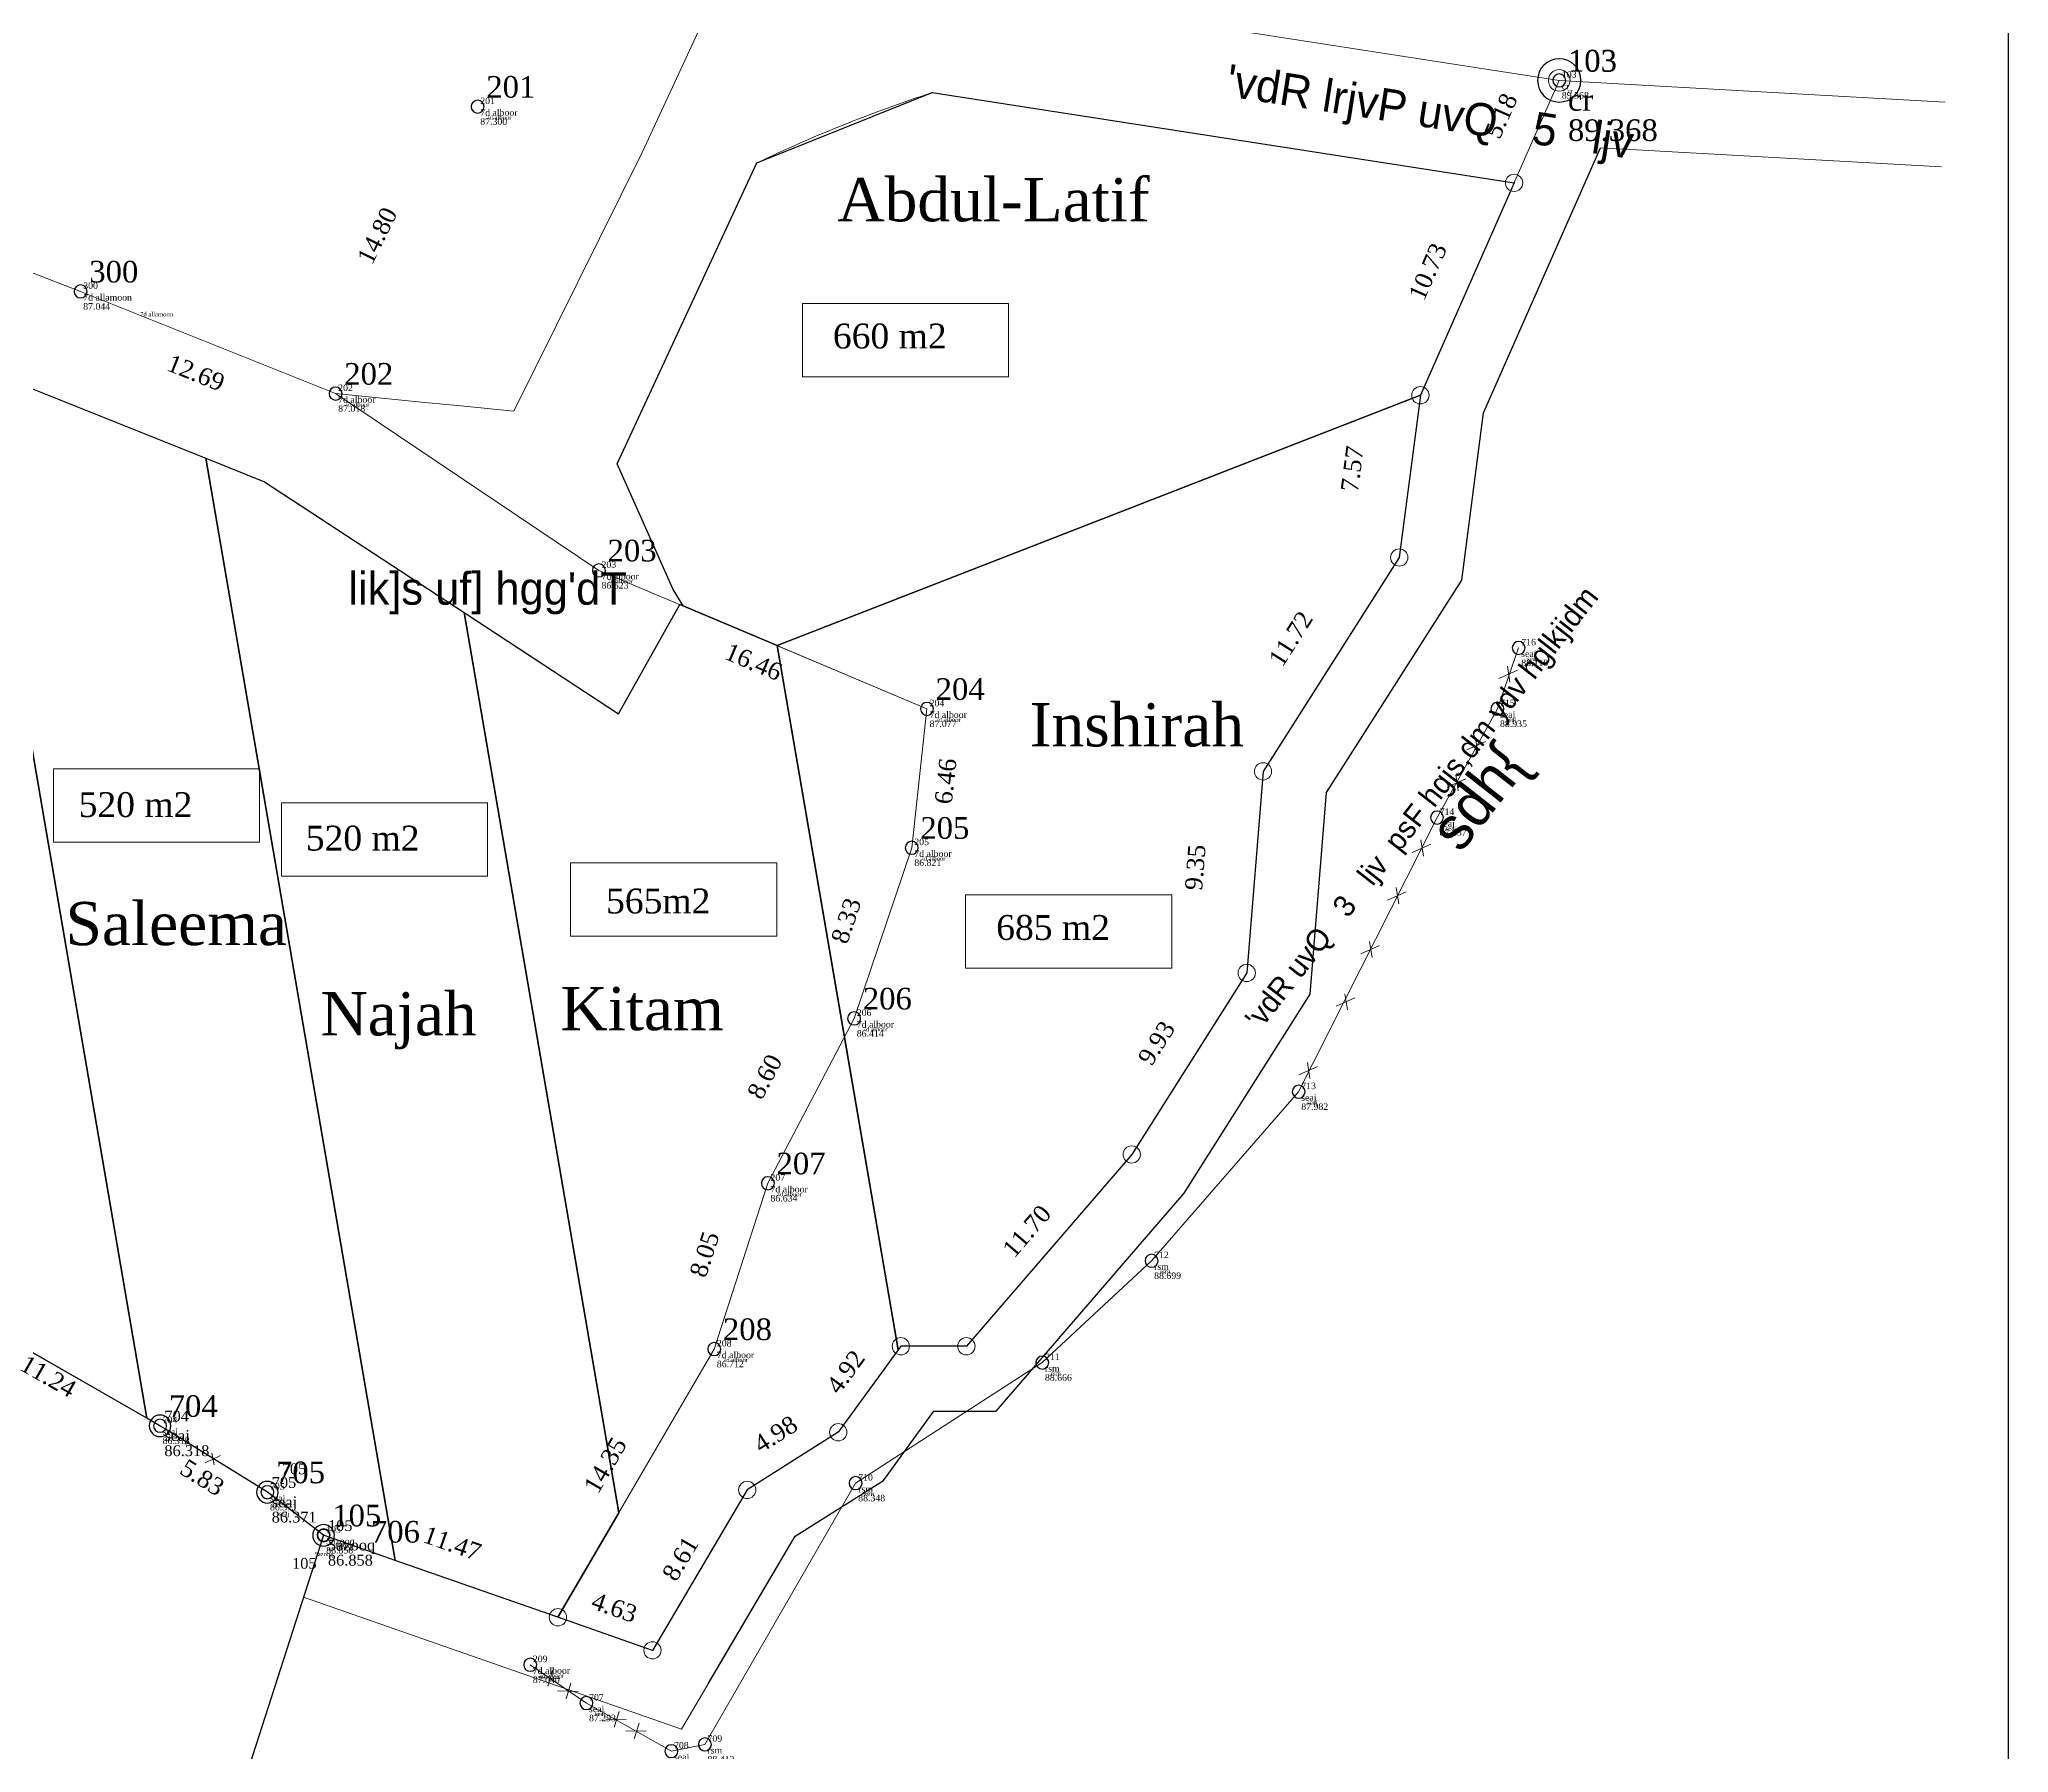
# Model space of a CAD drawing. Header units: millimetres. Extents: x 151191 to 151360, y 179583 to 179773.
# Drawn here: x 151244.7 to 151335.7, y 179623.1 to 179702.3 of the extents above; entities that cross this region are included whole.
import ezdxf

# ---------------------------------------------------------------- set-up
doc = ezdxf.new("R2010")
doc.units = ezdxf.units.MM
doc.layers.get('0').update_dxf_attribs({"linetype": 'CONTINUOUS'})
doc.layers.get('DEFPOINTS').update_dxf_attribs({"linetype": 'CONTINUOUS'})
for name, color, linetype in [('05', 10, 'CONTINUOUS'), ('5azooq', 7, 'CONTINUOUS'), ('7d', 7, 'CONTINUOUS'), ('cr', 7, 'CONTINUOUS'), ('DIM6', 2, 'CONTINUOUS'), ('DOOR', 6, 'CONTINUOUS'), ('Layer1', 4, 'CONTINUOUS'), ('Point_Codes', 7, 'CONTINUOUS'), ('Point_Names', 7, 'CONTINUOUS'), ('rsm', 7, 'CONTINUOUS'), ('seaj', 7, 'CONTINUOUS'), ('TEXT', 6, 'CONTINUOUS')]:
    doc.layers.add(name, color=color, linetype=linetype)
doc.styles.add('F1', font='f1.shx', dxfattribs={"height": 0.5})
doc.styles.add('MONOTEXT', font='times.ttf', dxfattribs={"height": 1})
doc.styles.get("Standard").update_dxf_attribs({"font": 'times.ttf', "height": 1})
doc.dimstyles.new('250', dxfattribs={"dimtxt": 0.8, "dimasz": 0.18, "dimexe": 0.18, "dimexo": 0.0625, "dimgap": 0.09, "dimtad": 0, "dimzin": 0, "dimdsep": 46, "dimtxsty": 'Standard', "dimcen": 0.09, "dimse1": 1, "dimse2": 1, "dimsd1": 1, "dimsd2": 1, "dimclrt": 2, "dimazin": 0, "dimtfac": 1, "dimtofl": 0, "dimtmove": 0, "dimatfit": 3, "dimfxl": 1, "dimtolj": 1, "dimtzin": 0, "dimarcsym": 0})

# ---------------------------------------------------------------- blocks, each defined once
blk = doc.blocks.new('CIRCLE', base_point=(100, 100))
at = {"color": 0}
for start, end in [(90, 270), (270, 90)]:
    blk.add_arc((100, 100), 100, start, end, dxfattribs=at)
at = {"flags": 1}
for tag in ['NAME', 'FEATURE_CODE']:
    blk.add_attdef(tag, (0, 0), '', height=1, dxfattribs=at)
blk = doc.blocks.new('*D6')
at = {"layer": 'DEFPOINTS', "color": 0, "lineweight": 0, "transparency": 16777216}
for p in [(151266.224, 179708.131), (151267.337, 179707.824, 87.018), (151264.965, 179699.225, 87.018)]:
    blk.add_point(p, dxfattribs=at)
at = {"layer": 'DIM6', "color": 2, "lineweight": 0, "transparency": 16777216, "insert": (151265.039, 179703.832), "char_height": 0.8, "attachment_point": 5, "rotation": 74.58062}
blk.add_mtext('\\A1;8.92', dxfattribs=at)
blk = doc.blocks.new('*D7')
at = {"layer": 'DEFPOINTS', "color": 0, "lineweight": 0, "transparency": 16777216}
for p in [(151264.965, 179699.225, 87.018), (151257.047, 179686.626), (151258.401, 179685.957, 87.018)]:
    blk.add_point(p, dxfattribs=at)
at = {"layer": 'DIM6', "color": 2, "lineweight": 0, "transparency": 16777216, "insert": (151260.33, 179693.261), "char_height": 0.8, "attachment_point": 5, "rotation": 63.6768}
blk.add_mtext('\\A1;14.80', dxfattribs=at)
blk = doc.blocks.new('*D8')
at = {"layer": 'DEFPOINTS', "color": 0, "lineweight": 0, "transparency": 16777216}
for p in [(151246.62, 179690.681, 87.018), (151246.056, 179689.276), (151258.401, 179685.957, 87.018)]:
    blk.add_point(p, dxfattribs=at)
at = {"layer": 'DIM6', "color": 2, "lineweight": 0, "transparency": 16777216, "insert": (151251.947, 179686.914), "char_height": 0.8, "attachment_point": 5, "rotation": 338.14901}
blk.add_mtext('\\A1;12.69', dxfattribs=at)
blk = doc.blocks.new('*D9')
at = {"layer": 'DEFPOINTS', "color": 0, "lineweight": 0, "transparency": 16777216}
for p in [(151239.974, 179693.251, 87.018), (151239.262, 179691.407), (151246.62, 179690.681, 87.018)]:
    blk.add_point(p, dxfattribs=at)
at = {"layer": 'DIM6', "color": 2, "lineweight": 0, "transparency": 16777216, "insert": (151242.584, 179690.122), "char_height": 0.8, "attachment_point": 5, "rotation": 338.85983}
blk.add_mtext('\\A1;7.12', dxfattribs=at)
blk = doc.blocks.new('*D15')
at = {"layer": 'DEFPOINTS', "color": 0, "lineweight": 0, "transparency": 16777216}
for p in [(151250.29, 179638.238, 87.077), (151249.759, 179637.379), (151255.25, 179635.169, 87.077)]:
    blk.add_point(p, dxfattribs=at)
at = {"layer": 'DIM6', "color": 2, "lineweight": 0, "transparency": 16777216, "insert": (151252.239, 179635.844), "char_height": 0.8, "attachment_point": 5, "rotation": 328.2519}
blk.add_mtext('\\A1;5.83', dxfattribs=at)
blk = doc.blocks.new('*D16')
at = {"layer": 'DEFPOINTS', "color": 0, "lineweight": 0, "transparency": 16777216}
for p in [(151240.537, 179643.822, 87.077), (151240.247, 179643.315), (151250.29, 179638.238, 87.077)]:
    blk.add_point(p, dxfattribs=at)
at = {"layer": 'DIM6', "color": 2, "lineweight": 0, "transparency": 16777216, "insert": (151245.124, 179640.523), "char_height": 0.8, "attachment_point": 5, "rotation": 330.20837}
blk.add_mtext('\\A1;11.24', dxfattribs=at)
blk = doc.blocks.new('*D20')
at = {"layer": 'DEFPOINTS', "color": 0, "lineweight": 0, "transparency": 16777216}
for p in [(151258.379, 179634.694), (151257.847, 179633.176), (151268.673, 179629.387)]:
    blk.add_point(p, dxfattribs=at)
at = {"layer": 'DIM6', "color": 2, "lineweight": 0, "transparency": 16777216, "insert": (151263.791, 179632.8), "char_height": 0.8, "attachment_point": 5, "rotation": 340.71066}
blk.add_mtext('\\A1;11.47', dxfattribs=at)
blk = doc.blocks.new('*D21')
at = {"layer": 'DEFPOINTS', "color": 0, "lineweight": 0, "transparency": 16777216}
for p in [(151268.673, 179629.387), (151273.469, 179629.073), (151273.044, 179627.858)]:
    blk.add_point(p, dxfattribs=at)
at = {"layer": 'DIM6', "color": 2, "lineweight": 0, "transparency": 16777216, "insert": (151271.284, 179629.838), "char_height": 0.8, "attachment_point": 5, "rotation": 340.71066}
blk.add_mtext('\\A1;4.63', dxfattribs=at)
blk = doc.blocks.new('*D22')
at = {"layer": 'DEFPOINTS', "color": 0, "lineweight": 0, "transparency": 16777216}
for p in [(151275.898, 179641.787), (151267.254, 179630.214), (151268.673, 179629.387)]:
    blk.add_point(p, dxfattribs=at)
at = {"layer": 'DIM6', "color": 2, "lineweight": 0, "transparency": 16777216, "insert": (151270.867, 179636.414), "char_height": 0.8, "attachment_point": 5, "rotation": 59.77096}
blk.add_mtext('\\A1;14.35', dxfattribs=at)
blk = doc.blocks.new('*D23')
at = {"layer": 'DEFPOINTS', "color": 0, "lineweight": 0, "transparency": 16777216}
for p in [(151278.375, 179649.45), (151274.214, 179642.331), (151275.898, 179641.787)]:
    blk.add_point(p, dxfattribs=at)
at = {"layer": 'DIM6', "color": 2, "lineweight": 0, "transparency": 16777216, "insert": (151275.452, 179646.163), "char_height": 0.8, "attachment_point": 5, "rotation": 72.09023}
blk.add_mtext('\\A1;8.05', dxfattribs=at)
blk = doc.blocks.new('*D24')
at = {"layer": 'DEFPOINTS', "color": 0, "lineweight": 0, "transparency": 16777216}
for p in [(151283.418, 179642.719), (151284.519, 179641.917), (151281.625, 179637.942)]:
    blk.add_point(p, dxfattribs=at)
at = {"layer": 'DIM6', "color": 2, "lineweight": 0, "transparency": 16777216, "insert": (151281.971, 179640.732), "char_height": 0.8, "attachment_point": 5, "rotation": 53.93561}
blk.add_mtext('\\A1;4.92', dxfattribs=at)
blk = doc.blocks.new('*D25')
at = {"layer": 'DEFPOINTS', "color": 0, "lineweight": 0, "transparency": 16777216}
for p in [(151281.625, 179637.942), (151276.633, 179636.519), (151277.42, 179635.277)]:
    blk.add_point(p, dxfattribs=at)
at = {"layer": 'DIM6', "color": 2, "lineweight": 0, "transparency": 16777216, "insert": (151278.735, 179637.852), "char_height": 0.8, "attachment_point": 5, "rotation": 32.35972}
blk.add_mtext('\\A1;4.98', dxfattribs=at)
blk = doc.blocks.new('*D26')
at = {"layer": 'DEFPOINTS', "color": 0, "lineweight": 0, "transparency": 16777216}
for p in [(151277.42, 179635.277), (151272.145, 179628.388), (151273.044, 179627.858)]:
    blk.add_point(p, dxfattribs=at)
at = {"layer": 'DIM6', "color": 2, "lineweight": 0, "transparency": 16777216, "insert": (151274.333, 179632.098), "char_height": 0.8, "attachment_point": 5, "rotation": 59.46914}
blk.add_mtext('\\A1;8.61', dxfattribs=at)
blk = doc.blocks.new('*D27')
at = {"layer": 'DEFPOINTS', "color": 0, "lineweight": 0, "transparency": 16777216}
for p in [(151294.162, 179651.666), (151295.187, 179650.782), (151287.549, 179641.917)]:
    blk.add_point(p, dxfattribs=at)
at = {"layer": 'DIM6', "color": 2, "lineweight": 0, "transparency": 16777216, "insert": (151290.343, 179647.233), "char_height": 0.8, "attachment_point": 5, "rotation": 49.25438}
blk.add_mtext('\\A1;11.70', dxfattribs=at)
blk = doc.blocks.new('*D28')
at = {"layer": 'DEFPOINTS', "color": 0, "lineweight": 0, "transparency": 16777216}
for p in [(151298.992, 179660.13), (151300.501, 179659.174), (151295.187, 179650.782)]:
    blk.add_point(p, dxfattribs=at)
at = {"layer": 'DIM6', "color": 2, "lineweight": 0, "transparency": 16777216, "insert": (151296.335, 179655.934), "char_height": 0.8, "attachment_point": 5, "rotation": 57.65692}
blk.add_mtext('\\A1;9.93', dxfattribs=at)
blk = doc.blocks.new('*D29')
at = {"layer": 'DEFPOINTS', "color": 0, "lineweight": 0, "transparency": 16777216}
for p in [(151282.362, 179657.071), (151276.241, 179650.567), (151278.375, 179649.45)]:
    blk.add_point(p, dxfattribs=at)
at = {"layer": 'DIM6', "color": 2, "lineweight": 0, "transparency": 16777216, "insert": (151278.234, 179654.377), "char_height": 0.8, "attachment_point": 5, "rotation": 62.38294}
blk.add_mtext('\\A1;8.60', dxfattribs=at)
blk = doc.blocks.new('*D30')
at = {"layer": 'DEFPOINTS', "color": 0, "lineweight": 0, "transparency": 16777216}
for p in [(151285.021, 179664.963), (151280.668, 179657.642), (151282.362, 179657.071)]:
    blk.add_point(p, dxfattribs=at)
at = {"layer": 'DIM6', "color": 2, "lineweight": 0, "transparency": 16777216, "insert": (151281.997, 179661.588), "char_height": 0.8, "attachment_point": 5, "rotation": 71.38001}
blk.add_mtext('\\A1;8.33', dxfattribs=at)
blk = doc.blocks.new('*D31')
at = {"layer": 'DEFPOINTS', "color": 0, "lineweight": 0, "transparency": 16777216}
for p in [(151301.254, 179668.495), (151297.755, 179659.396), (151300.501, 179659.174)]:
    blk.add_point(p, dxfattribs=at)
at = {"layer": 'DIM6', "color": 2, "lineweight": 0, "transparency": 16777216, "insert": (151298.131, 179664.056), "char_height": 0.8, "attachment_point": 5, "rotation": 85.38442}
blk.add_mtext('\\A1;9.35', dxfattribs=at)
blk = doc.blocks.new('*D32')
at = {"layer": 'DEFPOINTS', "color": 0, "lineweight": 0, "transparency": 16777216}
for p in [(151285.728, 179671.383), (151285.021, 179664.963), (151286.242, 179664.829)]:
    blk.add_point(p, dxfattribs=at)
at = {"layer": 'DIM6', "color": 2, "lineweight": 0, "transparency": 16777216, "insert": (151286.595, 179668.039), "char_height": 0.8, "attachment_point": 5, "rotation": 83.71365}
blk.add_mtext('\\A1;6.46', dxfattribs=at)
blk = doc.blocks.new('*D33')
at = {"layer": 'DEFPOINTS', "color": 0, "lineweight": 0, "transparency": 16777216}
for p in [(151270.569, 179677.786), (151270.133, 179676.755), (151285.728, 179671.383)]:
    blk.add_point(p, dxfattribs=at)
at = {"layer": 'DIM6', "color": 2, "lineweight": 0, "transparency": 16777216, "insert": (151277.713, 179673.553), "char_height": 0.8, "attachment_point": 5, "rotation": 337.10169}
blk.add_mtext('\\A1;16.46', dxfattribs=at)
blk = doc.blocks.new('*D34')
at = {"layer": 'DEFPOINTS', "color": 0, "lineweight": 0, "transparency": 16777216}
for p in [(151305.688, 179679.566), (151307.549, 179678.381), (151301.254, 179668.495)]:
    blk.add_point(p, dxfattribs=at)
at = {"layer": 'DIM6', "color": 2, "lineweight": 0, "transparency": 16777216, "insert": (151302.541, 179674.623), "char_height": 0.8, "attachment_point": 5, "rotation": 57.51324}
blk.add_mtext('\\A1;11.72', dxfattribs=at)
blk = doc.blocks.new('*D37')
at = {"layer": 'DEFPOINTS', "color": 0, "lineweight": 0, "transparency": 16777216}
for p in [(151308.526, 179685.884), (151304.895, 179678.727), (151307.549, 179678.381)]:
    blk.add_point(p, dxfattribs=at)
at = {"layer": 'DIM6', "color": 2, "lineweight": 0, "transparency": 16777216, "insert": (151305.383, 179682.479), "char_height": 0.8, "attachment_point": 5, "rotation": 82.57877}
blk.add_mtext('\\A1;7.57', dxfattribs=at)
blk = doc.blocks.new('*D38')
at = {"layer": 'DEFPOINTS', "color": 0, "lineweight": 0, "transparency": 16777216}
for p in [(151311.036, 179696.504), (151312.855, 179695.702), (151308.526, 179685.884)]:
    blk.add_point(p, dxfattribs=at)
at = {"layer": 'DIM6', "color": 2, "lineweight": 0, "transparency": 16777216, "insert": (151308.872, 179691.595), "char_height": 0.8, "attachment_point": 5, "rotation": 66.20678}
blk.add_mtext('\\A1;10.73', dxfattribs=at)
blk = doc.blocks.new('*D39')
at = {"layer": 'DEFPOINTS', "color": 0, "lineweight": 0, "transparency": 16777216}
for p in [(151313.294, 179701.166), (151314.943, 179700.438), (151312.855, 179695.702)]:
    blk.add_point(p, dxfattribs=at)
at = {"layer": 'DIM6', "color": 2, "lineweight": 0, "transparency": 16777216, "insert": (151312.25, 179698.798), "char_height": 0.8, "attachment_point": 5, "rotation": 66.20678}
blk.add_mtext('\\A1;5.18', dxfattribs=at)

msp = doc.modelspace()

# ---------------------------------------------------------------- linework, layer by layer
at = {"lineweight": 0, "flags": 128}
msp.add_lwpolyline([(151314.943, 179700.438), (151308.526, 179685.884), (151307.549, 179678.381), (151301.254, 179668.495), (151300.501, 179659.174), (151295.187, 179650.782), (151287.549, 179641.917), (151284.519, 179641.917), (151281.625, 179637.942), (151277.42, 179635.277), (151273.044, 179627.858), (151257.847, 179633.176), (151255.25, 179635.169), (151250.29, 179638.238), (151240.537, 179643.822), (151233.29, 179648.006), (151228.755, 179651.062), (151226.003, 179652.685), (151213.031, 179729.101), (151263.657, 179708.395), (151314.943, 179700.438)], dxfattribs=at)
at = {"layer": '05', "color": 2, "elevation": 86.858}
for points in [[(151275.628, 179626.334), (151279.636, 179633.13), (151283.714, 179635.714), (151286.046, 179638.917), (151288.924, 179638.917), (151297.604, 179648.991), (151303.432, 179658.195), (151304.184, 179667.511), (151310.438, 179677.333), (151311.445, 179685.069), (151316.85, 179697.326)], [(151257.847, 179633.176), (151253.43, 179619.485)]]:
    msp.add_lwpolyline(points, dxfattribs=at)
at = {"layer": 'DIM6', "lineweight": 0}
for p, q in [((151312.146, 179672.781), (151313.008, 179673.169)), ((151312.55, 179673.363), (151312.664, 179672.615)), ((151310.667, 179669.484), (151311.529, 179669.873)), ((151311.07, 179670.067), (151311.185, 179669.319)), ((151309.759, 179667.758), (151310.621, 179668.146)), ((151310.162, 179668.341), (151310.277, 179667.592)), ((151308.551, 179665.324), (151308.666, 179664.575)), ((151308.148, 179664.741), (151309.01, 179665.129)), ((151307.005, 179662.543), (151307.867, 179662.931)), ((151307.409, 179663.125), (151307.523, 179662.377)), ((151306.182, 179660.636), (151306.296, 179659.888)), ((151305.778, 179660.053), (151306.64, 179660.442)), ((151304.635, 179657.632), (151305.497, 179658.02)), ((151305.039, 179658.215), (151305.153, 179657.466)), ((151302.907, 179654.459), (151303.77, 179654.848)), ((151303.311, 179655.042), (151303.425, 179654.294)), ((151267.812, 179626.581), (151268.758, 179626.559)), ((151268.428, 179626.932), (151268.208, 179626.208)), ((151269.275, 179626.336), (151269.055, 179625.612)), ((151268.659, 179625.985), (151269.605, 179625.963)), ((151270.882, 179624.684), (151271.827, 179624.662)), ((151271.498, 179625.035), (151271.278, 179624.311)), ((151272.424, 179624.495), (151272.205, 179623.771)), ((151271.809, 179624.144), (151272.754, 179624.122))]:
    msp.add_line(p, q, dxfattribs=at)
at = {"layer": 'DIM6', "color": 0, "lineweight": 0, "flags": 128}
for points, elevation in [([(151263.657, 179708.395), (151276.845, 179706.349), (151272.572, 179697.104), (151266.641, 179685.148), (151264.038, 179685.404), (151262.521, 179685.552), (151258.401, 179685.957), (151246.62, 179690.681), (151239.974, 179693.251), (151217.618, 179702.08), (151213.031, 179729.101)], 87.018), ([(151285.728, 179671.383), (151285.021, 179664.963), (151282.362, 179657.071), (151278.375, 179649.45), (151275.898, 179641.787), (151268.673, 179629.387), (151257.847, 179633.176), (151255.25, 179635.169), (151250.29, 179638.238), (151240.537, 179643.822), (151233.29, 179648.006), (151228.755, 179651.062), (151226.003, 179652.685), (151217.618, 179702.08), (151228.588, 179697.748), (151229.556, 179692.106), (151255.115, 179681.887), (151271.474, 179671.156), (151274.31, 179676.206)], 87.077)]:
    msp.add_lwpolyline(points, close=True, dxfattribs=dict(at, elevation=elevation))
msp.add_lwpolyline([(151285.962, 179699.875, 0.031362), (151277.858, 179696.623), (151271.408, 179682.711), (151272.754, 179679.694), (151274, 179676.901), (151274.461, 179676.142), (151285.728, 179671.383), (151285.021, 179664.963), (151282.362, 179657.071), (151278.375, 179649.45), (151275.898, 179641.787), (151268.673, 179629.387), (151273.044, 179627.858), (151277.42, 179635.277), (151281.625, 179637.942), (151284.519, 179641.917), (151287.549, 179641.917), (151295.187, 179650.782), (151300.501, 179659.174), (151301.254, 179668.495), (151307.549, 179678.381), (151308.526, 179685.884), (151312.855, 179695.702)], format="xyb", close=True, dxfattribs=at)
at = {"layer": 'DIM6', "flags": 128}
for points in [[(151278.807, 179674.306), (151274.461, 179676.142), (151274, 179676.901), (151271.408, 179682.711), (151277.858, 179696.623), (151285.962, 179699.875), (151312.855, 179695.702), (151308.526, 179685.884)], [(151278.807, 179674.306), (151308.526, 179685.884), (151307.549, 179678.381), (151301.254, 179668.495), (151300.501, 179659.174), (151295.187, 179650.782), (151287.549, 179641.917), (151284.519, 179641.917), (151284.396, 179641.747)], [(151268.673, 179629.387), (151271.484, 179634.212), (151264.34, 179675.836), (151271.474, 179671.156), (151274.31, 179676.206), (151278.807, 179674.306), (151281.913, 179656.213), (151284.396, 179641.747), (151281.625, 179637.942), (151277.42, 179635.277), (151273.044, 179627.858)]]:
    msp.add_lwpolyline(points, close=True, dxfattribs=at)
at = {"layer": 'DIM6', "elevation": -0.61, "flags": 128}
for points in [[(151237.547, 179645.55), (151229.556, 179692.106), (151241.3, 179687.411), (151249.68, 179638.588)], [(151249.68, 179638.588), (151241.3, 179687.411), (151252.412, 179682.968), (151261.156, 179632.018), (151257.847, 179633.176), (151255.25, 179635.169), (151251.547, 179637.461), (151250.646, 179638.018), (151250.256, 179638.257)], [(151261.156, 179632.018), (151252.412, 179682.968), (151255.115, 179681.887), (151264.34, 179675.836), (151271.484, 179634.212), (151268.673, 179629.387), (151261.156, 179632.018)]]:
    msp.add_lwpolyline(points, close=True, dxfattribs=at)
at = {"layer": 'DIM6', "color": 3, "lineweight": 0}
for points in [[(151289.495, 179690.132), (151279.968, 179690.132), (151279.968, 179686.734), (151289.495, 179686.734)], [(151254.891, 179668.618), (151245.363, 179668.618), (151245.363, 179665.22), (151254.891, 179665.22)], [(151278.791, 179664.272), (151269.263, 179664.272), (151269.263, 179660.874), (151278.791, 179660.874)], [(151297.041, 179662.789), (151287.513, 179662.789), (151287.513, 179659.391), (151297.041, 179659.391)]]:
    msp.add_lwpolyline(points, close=True, dxfattribs=at)
at = {"layer": 'DIM6', "color": 3, "lineweight": 0, "elevation": -0.61}
msp.add_lwpolyline([(151265.427, 179667.042), (151255.899, 179667.042), (151255.899, 179663.644), (151265.427, 179663.644)], close=True, dxfattribs=at)
at = {"layer": 'DIM6', "lineweight": 0}
for centre in [(151312.855, 179695.702), (151308.526, 179685.884), (151307.549, 179678.381), (151301.254, 179668.495), (151300.501, 179659.174), (151295.187, 179650.782), (151284.519, 179641.917), (151287.549, 179641.917), (151281.625, 179637.942), (151277.42, 179635.277), (151268.673, 179629.387), (151273.044, 179627.858)]:
    msp.add_circle(centre, 0.4, dxfattribs=at)
at = {"layer": 'DOOR', "color": 6, "lineweight": 0}
for p, q in [((151314.943, 179700.438, 86.858), (151332.778, 179699.432)), ((151316.85, 179697.326, 76.751), (151332.609, 179696.437))]:
    msp.add_line(p, q, dxfattribs=at)
at = {"layer": 'DOOR', "lineweight": 0, "flags": 128}
for points, elevation in [([(151217.618, 179702.08), (151239.974, 179693.251), (151246.62, 179690.681), (151258.401, 179685.957), (151270.569, 179677.786), (151285.728, 179671.383), (151285.021, 179664.963), (151282.362, 179657.071), (151278.375, 179649.45), (151275.898, 179641.787), (151268.673, 179629.387)], 87.412), ([(151275.465, 179623.51), (151282.429, 179635.589), (151291.056, 179641.161), (151296.103, 179645.869), (151302.901, 179653.684), (151309.294, 179666.358), (151312.084, 179671.386), (151313.067, 179674.201)], 88.412), ([(151275.465, 179623.51), (151273.918, 179623.197), (151269.992, 179625.421), (151267.394, 179627.192)], 88.412)]:
    msp.add_lwpolyline(points, dxfattribs=dict(at, elevation=elevation))
at = {"layer": 'DOOR', "color": 3, "lineweight": 0, "flags": 128}
msp.add_lwpolyline([(151316.85, 179697.326), (151311.445, 179685.069), (151310.438, 179677.333), (151304.184, 179667.511), (151303.432, 179658.195), (151297.604, 179648.991), (151288.924, 179638.917), (151286.046, 179638.917), (151283.714, 179635.714), (151279.636, 179633.13), (151274.377, 179624.213), (151256.926, 179630.32)], dxfattribs=at)
at = {"layer": 'DOOR', "color": 6, "lineweight": 0, "flags": 128}
for points in [[(151252.68, 179636.979), (151252.798, 179636.427)], [(151253.087, 179636.868), (151252.38, 179636.53)]]:
    msp.add_lwpolyline(points, dxfattribs=at)
at = {"layer": 'DOOR', "color": 3, "lineweight": 0}
msp.add_circle((151314.943, 179700.438, 89.368), 0.498, dxfattribs=at)
at = {"layer": 'DOOR', "color": 6, "lineweight": 0}
msp.add_circle((151257.847, 179633.176, 86.858), 0.272, dxfattribs=at)
at = {"layer": 'Layer1', "color": 7, "linetype": 'Continuous'}
msp.add_lwpolyline([(151335.706, 179583.424), (151335.706, 179773.424), (151195.706, 179773.424), (151195.706, 179583.424)], close=True, dxfattribs=at)

# ---------------------------------------------------------------- block references
at = {"layer": '5azooq', "color": 3}
ref = msp.add_blockref('CIRCLE', (151257.847, 179633.176, 86.858), dxfattribs=dict(at, xscale=0.005, yscale=0.005, zscale=0.005))
ref.add_attrib('NAME', '105', (151258.047, 179633.376, 86.858), dxfattribs={"layer": '0', "height": 0.5})
ref.add_attrib('FEATURE_CODE', '5azooq', (151258.047, 179632.476, 86.858), dxfattribs={"layer": '0', "height": 0.5})
ref.add_attrib('ELEVATION', '86.858', (151258.047, 179631.776, 86.858), dxfattribs={"layer": '0', "height": 0.5})
at = {"layer": '5azooq', "color": 43}
ref = msp.add_blockref('CIRCLE', (151257.847, 179633.176, 86.858), dxfattribs=dict(at, xscale=0.002999999996973202, yscale=0.002999999996973202, zscale=0.003))
ref.add_attrib('NAME', '105', (151257.967, 179633.296, 86.858), dxfattribs={"layer": '0', "height": 0.3})
ref.add_attrib('FEATURE_CODE', '5azooq', (151257.967, 179632.756, 86.858), dxfattribs={"layer": '0', "height": 0.3})
ref.add_attrib('ELEVATION', '86.858', (151257.967, 179632.336, 86.858), dxfattribs={"layer": '0', "height": 0.3})
at = {"layer": '7d', "color": 43}
ref = msp.add_blockref('CIRCLE', (151264.965, 179699.225, 87.3), dxfattribs=dict(at, xscale=0.002999999996973202, yscale=0.002999999996973202, zscale=0.003))
ref.add_attrib('NAME', '201', (151265.085, 179699.345, 87.3), dxfattribs={"layer": '0', "height": 0.3})
ref.add_attrib('FEATURE_CODE', '7d alboor', (151265.085, 179698.805, 87.3), dxfattribs={"layer": '0', "height": 0.3})
ref.add_attrib('ELEVATION', '87.300', (151265.085, 179698.385, 87.3), dxfattribs={"layer": '0', "height": 0.3})
ref = msp.add_blockref('CIRCLE', (151246.62, 179690.681, 87.044), dxfattribs=dict(at, xscale=0.002999999996973202, yscale=0.002999999996973202, zscale=0.003))
ref.add_attrib('NAME', '300', (151246.74, 179690.801, 87.044), dxfattribs={"layer": '0', "height": 0.3})
ref.add_attrib('FEATURE_CODE', '7d allamoon', (151246.74, 179690.261, 87.044), dxfattribs={"layer": '0', "height": 0.3})
ref.add_attrib('ELEVATION', '87.044', (151246.74, 179689.841, 87.044), dxfattribs={"layer": '0', "height": 0.3})
ref = msp.add_blockref('CIRCLE', (151258.401, 179685.957, 87.018), dxfattribs=dict(at, xscale=0.002999999996973202, yscale=0.002999999996973202, zscale=0.003))
ref.add_attrib('NAME', '202', (151258.521, 179686.077, 87.018), dxfattribs={"layer": '0', "height": 0.3})
ref.add_attrib('FEATURE_CODE', '7d alboor', (151258.521, 179685.537, 87.018), dxfattribs={"layer": '0', "height": 0.3})
ref.add_attrib('ELEVATION', '87.018', (151258.521, 179685.117, 87.018), dxfattribs={"layer": '0', "height": 0.3})
ref = msp.add_blockref('CIRCLE', (151270.569, 179677.786, 86.623), dxfattribs=dict(at, xscale=0.002999999996973202, yscale=0.002999999996973202, zscale=0.003))
ref.add_attrib('NAME', '203', (151270.689, 179677.906, 86.623), dxfattribs={"layer": '0', "height": 0.3})
ref.add_attrib('FEATURE_CODE', '7d alboor', (151270.689, 179677.366, 86.623), dxfattribs={"layer": '0', "height": 0.3})
ref.add_attrib('ELEVATION', '86.623', (151270.689, 179676.946, 86.623), dxfattribs={"layer": '0', "height": 0.3})
ref = msp.add_blockref('CIRCLE', (151285.728, 179671.383, 87.077), dxfattribs=dict(at, xscale=0.002999999996973202, yscale=0.002999999996973202, zscale=0.003))
ref.add_attrib('NAME', '204', (151285.848, 179671.503, 87.077), dxfattribs={"layer": '0', "height": 0.3})
ref.add_attrib('FEATURE_CODE', '7d alboor', (151285.848, 179670.963, 87.077), dxfattribs={"layer": '0', "height": 0.3})
ref.add_attrib('ELEVATION', '87.077', (151285.848, 179670.543, 87.077), dxfattribs={"layer": '0', "height": 0.3})
ref = msp.add_blockref('CIRCLE', (151285.021, 179664.963, 86.821), dxfattribs=dict(at, xscale=0.002999999996973202, yscale=0.002999999996973202, zscale=0.003))
ref.add_attrib('NAME', '205', (151285.141, 179665.083, 86.821), dxfattribs={"layer": '0', "height": 0.3})
ref.add_attrib('FEATURE_CODE', '7d alboor', (151285.141, 179664.543, 86.821), dxfattribs={"layer": '0', "height": 0.3})
ref.add_attrib('ELEVATION', '86.821', (151285.141, 179664.123, 86.821), dxfattribs={"layer": '0', "height": 0.3})
ref = msp.add_blockref('CIRCLE', (151282.362, 179657.071, 86.414), dxfattribs=dict(at, xscale=0.002999999996973202, yscale=0.002999999996973202, zscale=0.003))
ref.add_attrib('NAME', '206', (151282.482, 179657.191, 86.414), dxfattribs={"layer": '0', "height": 0.3})
ref.add_attrib('FEATURE_CODE', '7d alboor', (151282.482, 179656.651, 86.414), dxfattribs={"layer": '0', "height": 0.3})
ref.add_attrib('ELEVATION', '86.414', (151282.482, 179656.231, 86.414), dxfattribs={"layer": '0', "height": 0.3})
ref = msp.add_blockref('CIRCLE', (151278.375, 179649.45, 86.634), dxfattribs=dict(at, xscale=0.002999999996973202, yscale=0.002999999996973202, zscale=0.003))
ref.add_attrib('NAME', '207', (151278.495, 179649.57, 86.634), dxfattribs={"layer": '0', "height": 0.3})
ref.add_attrib('FEATURE_CODE', '7d alboor', (151278.495, 179649.03, 86.634), dxfattribs={"layer": '0', "height": 0.3})
ref.add_attrib('ELEVATION', '86.634', (151278.495, 179648.61, 86.634), dxfattribs={"layer": '0', "height": 0.3})
ref = msp.add_blockref('CIRCLE', (151275.898, 179641.787, 86.712), dxfattribs=dict(at, xscale=0.002999999996973202, yscale=0.002999999996973202, zscale=0.003))
ref.add_attrib('NAME', '208', (151276.018, 179641.907, 86.712), dxfattribs={"layer": '0', "height": 0.3})
ref.add_attrib('FEATURE_CODE', '7d alboor', (151276.018, 179641.367, 86.712), dxfattribs={"layer": '0', "height": 0.3})
ref.add_attrib('ELEVATION', '86.712', (151276.018, 179640.947, 86.712), dxfattribs={"layer": '0', "height": 0.3})
ref = msp.add_blockref('CIRCLE', (151267.394, 179627.192, 87.04), dxfattribs=dict(at, xscale=0.002999999996973202, yscale=0.002999999996973202, zscale=0.003))
ref.add_attrib('NAME', '209', (151267.514, 179627.312, 87.04), dxfattribs={"layer": '0', "height": 0.3})
ref.add_attrib('FEATURE_CODE', '7d alboor', (151267.514, 179626.772, 87.04), dxfattribs={"layer": '0', "height": 0.3})
ref.add_attrib('ELEVATION', '87.040', (151267.514, 179626.352, 87.04), dxfattribs={"layer": '0', "height": 0.3})
at = {"layer": 'cr', "color": 3}
ref = msp.add_blockref('CIRCLE', (151314.943, 179700.438, 89.368), dxfattribs=dict(at, xscale=0.01, yscale=0.01, zscale=0.01))
ref.add_attrib('NAME', '103', (151315.343, 179700.838, 89.368), dxfattribs={"layer": '0', "height": 1})
ref.add_attrib('FEATURE_CODE', 'cr', (151315.343, 179699.038, 89.368), dxfattribs={"layer": '0', "height": 1})
ref.add_attrib('ELEVATION', '89.368', (151315.343, 179697.638, 89.368), dxfattribs={"layer": '0', "height": 1})
ref = msp.add_blockref('CIRCLE', (151314.943, 179700.438, 89.368), dxfattribs=dict(at, xscale=0.002999999996973202, yscale=0.002999999996973202, zscale=0.003))
ref.add_attrib('NAME', '103', (151315.063, 179700.558, 89.368), dxfattribs={"layer": '0', "height": 0.3})
ref.add_attrib('FEATURE_CODE', 'cr', (151315.063, 179700.018, 89.368), dxfattribs={"layer": '0', "height": 0.3})
ref.add_attrib('ELEVATION', '89.368', (151315.063, 179699.598, 89.368), dxfattribs={"layer": '0', "height": 0.3})
at = {"layer": 'rsm', "color": 43}
ref = msp.add_blockref('CIRCLE', (151296.103, 179645.869, 88.699), dxfattribs=dict(at, xscale=0.002999999996973202, yscale=0.002999999996973202, zscale=0.003))
ref.add_attrib('NAME', '712', (151296.223, 179645.989, 88.699), dxfattribs={"layer": '0', "height": 0.3})
ref.add_attrib('FEATURE_CODE', 'rsm', (151296.223, 179645.449, 88.699), dxfattribs={"layer": '0', "height": 0.3})
ref.add_attrib('ELEVATION', '88.699', (151296.223, 179645.029, 88.699), dxfattribs={"layer": '0', "height": 0.3})
ref = msp.add_blockref('CIRCLE', (151291.056, 179641.161, 88.666), dxfattribs=dict(at, xscale=0.002999999996973202, yscale=0.002999999996973202, zscale=0.003))
ref.add_attrib('NAME', '711', (151291.176, 179641.281, 88.666), dxfattribs={"layer": '0', "height": 0.3})
ref.add_attrib('FEATURE_CODE', 'rsm', (151291.176, 179640.741, 88.666), dxfattribs={"layer": '0', "height": 0.3})
ref.add_attrib('ELEVATION', '88.666', (151291.176, 179640.321, 88.666), dxfattribs={"layer": '0', "height": 0.3})
ref = msp.add_blockref('CIRCLE', (151282.429, 179635.589, 88.348), dxfattribs=dict(at, xscale=0.002999999996973202, yscale=0.002999999996973202, zscale=0.003))
ref.add_attrib('NAME', '710', (151282.549, 179635.709, 88.348), dxfattribs={"layer": '0', "height": 0.3})
ref.add_attrib('FEATURE_CODE', 'rsm', (151282.549, 179635.169, 88.348), dxfattribs={"layer": '0', "height": 0.3})
ref.add_attrib('ELEVATION', '88.348', (151282.549, 179634.749, 88.348), dxfattribs={"layer": '0', "height": 0.3})
ref = msp.add_blockref('CIRCLE', (151275.465, 179623.51, 88.412), dxfattribs=dict(at, xscale=0.002999999996973202, yscale=0.002999999996973202, zscale=0.003))
ref.add_attrib('NAME', '709', (151275.585, 179623.63, 88.412), dxfattribs={"layer": '0', "height": 0.3})
ref.add_attrib('FEATURE_CODE', 'rsm', (151275.585, 179623.09, 88.412), dxfattribs={"layer": '0', "height": 0.3})
ref.add_attrib('ELEVATION', '88.412', (151275.585, 179622.67, 88.412), dxfattribs={"layer": '0', "height": 0.3})
at = {"layer": 'seaj', "color": 43}
ref = msp.add_blockref('CIRCLE', (151313.067, 179674.201, 88.11), dxfattribs=dict(at, xscale=0.002999999996973202, yscale=0.002999999996973202, zscale=0.003))
ref.add_attrib('NAME', '716', (151313.187, 179674.321, 88.11), dxfattribs={"layer": '0', "height": 0.3})
ref.add_attrib('FEATURE_CODE', 'seaj', (151313.187, 179673.781, 88.11), dxfattribs={"layer": '0', "height": 0.3})
ref.add_attrib('ELEVATION', '88.110', (151313.187, 179673.361, 88.11), dxfattribs={"layer": '0', "height": 0.3})
ref = msp.add_blockref('CIRCLE', (151312.084, 179671.386, 88.935), dxfattribs=dict(at, xscale=0.002999999996973202, yscale=0.002999999996973202, zscale=0.003))
ref.add_attrib('NAME', '715', (151312.204, 179671.506, 88.935), dxfattribs={"layer": '0', "height": 0.3})
ref.add_attrib('FEATURE_CODE', 'seaj', (151312.204, 179670.966, 88.935), dxfattribs={"layer": '0', "height": 0.3})
ref.add_attrib('ELEVATION', '88.935', (151312.204, 179670.546, 88.935), dxfattribs={"layer": '0', "height": 0.3})
ref = msp.add_blockref('CIRCLE', (151309.294, 179666.358, 87.837), dxfattribs=dict(at, xscale=0.002999999996973202, yscale=0.002999999996973202, zscale=0.003))
ref.add_attrib('NAME', '714', (151309.414, 179666.478, 87.837), dxfattribs={"layer": '0', "height": 0.3})
ref.add_attrib('FEATURE_CODE', 'seaj', (151309.414, 179665.938, 87.837), dxfattribs={"layer": '0', "height": 0.3})
ref.add_attrib('ELEVATION', '87.837', (151309.414, 179665.518, 87.837), dxfattribs={"layer": '0', "height": 0.3})
ref = msp.add_blockref('CIRCLE', (151302.901, 179653.684, 87.982), dxfattribs=dict(at, xscale=0.002999999996973202, yscale=0.002999999996973202, zscale=0.003))
ref.add_attrib('NAME', '713', (151303.021, 179653.804, 87.982), dxfattribs={"layer": '0', "height": 0.3})
ref.add_attrib('FEATURE_CODE', 'seaj', (151303.021, 179653.264, 87.982), dxfattribs={"layer": '0', "height": 0.3})
ref.add_attrib('ELEVATION', '87.982', (151303.021, 179652.844, 87.982), dxfattribs={"layer": '0', "height": 0.3})
at = {"layer": 'seaj', "color": 57}
ref = msp.add_blockref('CIRCLE', (151250.29, 179638.238, 86.318), dxfattribs=dict(at, xscale=0.005, yscale=0.005, zscale=0.005))
ref.add_attrib('NAME', '704', (151250.49, 179638.438, 86.318), dxfattribs={"layer": '0', "height": 0.5})
ref.add_attrib('FEATURE_CODE', 'seaj', (151250.49, 179637.538, 86.318), dxfattribs={"layer": '0', "height": 0.5})
ref.add_attrib('ELEVATION', '86.318', (151250.49, 179636.838, 86.318), dxfattribs={"layer": '0', "height": 0.5})
at = {"layer": 'seaj', "color": 43}
ref = msp.add_blockref('CIRCLE', (151250.29, 179638.238, 86.318), dxfattribs=dict(at, xscale=0.002999999996973202, yscale=0.002999999996973202, zscale=0.003))
ref.add_attrib('NAME', '704', (151250.41, 179638.358, 86.318), dxfattribs={"layer": '0', "height": 0.3})
ref.add_attrib('FEATURE_CODE', 'seaj', (151250.41, 179637.818, 86.318), dxfattribs={"layer": '0', "height": 0.3})
ref.add_attrib('ELEVATION', '86.318', (151250.41, 179637.398, 86.318), dxfattribs={"layer": '0', "height": 0.3})
at = {"layer": 'seaj', "color": 57}
ref = msp.add_blockref('CIRCLE', (151255.25, 179635.169, 86.371), dxfattribs=dict(at, xscale=0.005, yscale=0.005, zscale=0.005))
ref.add_attrib('NAME', '705', (151255.45, 179635.369, 86.371), dxfattribs={"layer": '0', "height": 0.5})
ref.add_attrib('FEATURE_CODE', 'seaj', (151255.45, 179634.469, 86.371), dxfattribs={"layer": '0', "height": 0.5})
ref.add_attrib('ELEVATION', '86.371', (151255.45, 179633.769, 86.371), dxfattribs={"layer": '0', "height": 0.5})
at = {"layer": 'seaj', "color": 43}
ref = msp.add_blockref('CIRCLE', (151255.25, 179635.169, 86.371), dxfattribs=dict(at, xscale=0.002999999996973202, yscale=0.002999999996973202, zscale=0.003))
ref.add_attrib('NAME', '705', (151255.37, 179635.289, 86.371), dxfattribs={"layer": '0', "height": 0.3})
ref.add_attrib('FEATURE_CODE', 'seaj', (151255.37, 179634.749, 86.371), dxfattribs={"layer": '0', "height": 0.3})
ref.add_attrib('ELEVATION', '86.371', (151255.37, 179634.329, 86.371), dxfattribs={"layer": '0', "height": 0.3})
ref = msp.add_blockref('CIRCLE', (151269.992, 179625.421, 87.293), dxfattribs=dict(at, xscale=0.002999999996973202, yscale=0.002999999996973202, zscale=0.003))
ref.add_attrib('NAME', '707', (151270.112, 179625.541, 87.293), dxfattribs={"layer": '0', "height": 0.3})
ref.add_attrib('FEATURE_CODE', 'seaj', (151270.112, 179625.001, 87.293), dxfattribs={"layer": '0', "height": 0.3})
ref.add_attrib('ELEVATION', '87.293', (151270.112, 179624.581, 87.293), dxfattribs={"layer": '0', "height": 0.3})
ref = msp.add_blockref('CIRCLE', (151273.918, 179623.197, 87.719), dxfattribs=dict(at, xscale=0.002999999996973202, yscale=0.002999999996973202, zscale=0.003))
ref.add_attrib('NAME', '708', (151274.038, 179623.317, 87.719), dxfattribs={"layer": '0', "height": 0.3})
ref.add_attrib('FEATURE_CODE', 'seaj', (151274.038, 179622.777, 87.719), dxfattribs={"layer": '0', "height": 0.3})
ref.add_attrib('ELEVATION', '87.719', (151274.038, 179622.357, 87.719), dxfattribs={"layer": '0', "height": 0.3})

# ---------------------------------------------------------------- texts
at = {"layer": 'DIM6', "style": 'MONOTEXT'}
for s, p in [('Abdul-Latif', (151281.592, 179693.923)), ('Inshirah', (151290.478, 179669.648)), ('Saleema', (151245.926, 179660.46, -0.61)), ('Najah', (151257.705, 179656.287)), ('Kitam', (151268.79, 179656.528))]:
    msp.add_text(s, height=2, dxfattribs=at).set_placement(p)
at = {"layer": 'DOOR', "color": 6, "ltscale": 0.2, "style": 'F1'}
msp.add_text("'vdR lrjvP uvQ   5   ljv", height=1.5, rotation=351.17032, dxfattribs=at).set_placement((151299.476, 179699.72))
msp.add_text("lik]s uf] hgg'dT", height=1.5, dxfattribs=at).set_placement((151258.989, 179676.201))
at = {"layer": 'Point_Codes', "color": 1, "char_height": 0.2, "attachment_point": 1, "style": 'MONOTEXT'}
for s, insert in [('cr', (151315.343, 179700.038, 89.368)), ('7d alboor', (151265.365, 179698.825, 87.3)), ('7d allamoon', (151249.371, 179689.73, 17.409)), ('7d alboor', (151258.801, 179685.557, 87.018)), ('7d alboor', (151270.969, 179677.386, 86.623)), ('seaj', (151313.467, 179673.801, 88.11)), ('7d alboor', (151286.128, 179670.983, 87.077)), ('seaj', (151312.484, 179670.986, 88.935)), ('seaj', (151309.694, 179665.958, 87.837)), ('7d alboor', (151285.421, 179664.563, 86.821)), ('7d alboor', (151282.762, 179656.671, 86.414)), ('seaj', (151303.301, 179653.284, 87.982)), ('7d alboor', (151278.775, 179649.05, 86.634)), ('rsm', (151296.503, 179645.469, 88.699)), ('7d alboor', (151276.298, 179641.387, 86.712)), ('rsm', (151291.456, 179640.761, 88.666)), ('seaj', (151250.69, 179637.838, 86.318)), ('seaj', (151250.69, 179637.838, 86.318)), ('seaj', (151255.65, 179634.769, 86.371)), ('seaj', (151255.787, 179634.274, 17.274)), ('rsm', (151282.829, 179635.189, 88.348)), ('5azooq', (151258.247, 179632.776, 86.858)), ('seaj', (151258.417, 179632.844, 86.654)), ('seaj', (151258.417, 179632.844, 86.654)), ('5azooq', (151257.426, 179632.412, 86.858)), ('7d alboor', (151267.794, 179626.792, 87.04)), ('seaj', (151270.392, 179625.021, 87.293))]:
    msp.add_mtext(s, dxfattribs=dict(at, insert=insert))
at = {"layer": 'Point_Codes', "insert": (151315.343, 179700.038, 89.368), "char_height": 1, "attachment_point": 1, "style": 'MONOTEXT'}
msp.add_mtext('cr', dxfattribs=at)
at = {"layer": 'Point_Names', "insert": (151315.343, 179700.838, 89.368), "char_height": 1, "width": 3, "attachment_point": 7, "style": 'MONOTEXT'}
msp.add_mtext('103', dxfattribs=at)
at = {"layer": 'Point_Names', "color": 4, "attachment_point": 7, "style": 'MONOTEXT'}
for s, insert, char_height, width in [('103', (151315.343, 179700.838, 89.368), 1, 3), ('201', (151265.365, 179699.625, 87.3), 1, 3), ('300', (151247.02, 179691.081, 87.044), 1, 3), ('202', (151258.801, 179686.357, 87.018), 1, 3), ('203', (151270.969, 179678.186, 86.623), 1, 3), ('204', (151286.128, 179671.783, 87.077), 1, 3), ('205', (151285.421, 179665.363, 86.821), 1, 3), ('206', (151282.762, 179657.471, 86.414), 1, 3), ('207', (151278.775, 179649.85, 86.634), 1, 3), ('208', (151276.298, 179642.187, 86.712), 1, 3), ('704', (151250.69, 179638.638, 86.318), 1, 3), ('705', (151255.65, 179635.569, 86.371), 1, 3), ('705', (151255.914, 179635.994, 43.186), 0.5, 1.5), ('105', (151258.247, 179633.576, 86.858), 1, 3), ('706', (151260.032, 179632.825, 86.654), 1, 3), ('105', (151256.391, 179631.624, 86.858), 0.5, 1.5)]:
    msp.add_mtext(s, dxfattribs=dict(at, insert=insert, char_height=char_height, width=width))
at = {"layer": 'TEXT', "color": 3}
for s, p in [('660 m2', (151281.381, 179688.046)), ('520 m2', (151246.529, 179666.383)), ('520 m2', (151257.025, 179664.834)), ('565m2', (151270.899, 179661.927)), ('685 m2', (151288.926, 179660.703))]:
    msp.add_text(s, height=1.1492, dxfattribs=at).set_placement(p)
at = {"layer": 'TEXT', "style": 'F1'}
for s, height, p in [("'vdR uvQ   3   ljv  psF hgjs,dm ydv hglkjidm", 1, (151301.127, 179656.499)), ('sdh{', 2, (151310.383, 179664.682))]:
    msp.add_text(s, height=height, rotation=51.96422, dxfattribs=at).set_placement(p)

# ---------------------------------------------------------------- dimensions: what is measured, and where the dimension line sits
at = {"layer": 'DIM6', "lineweight": 0}
for p1, p2, distance, picture, middle in [((151264.965, 179699.225, 87.018), (151267.337, 179707.824, 87.018), 1.154, '*D6', (151265.039, 179703.832)), ((151312.855, 179695.702), (151314.943, 179700.438), 1.803, '*D39', (151312.25, 179698.798)), ((151264.965, 179699.225, 87.018), (151258.401, 179685.957, 87.018), -1.51, '*D7', (151260.33, 179693.261)), ((151308.526, 179685.884), (151312.855, 179695.702), 1.988, '*D38', (151308.872, 179691.595)), ((151246.6198, 179690.681, 87.018), (151239.9744, 179693.2506, 87.018), 1.9766, '*D9', (151242.5842, 179690.1222)), ((151258.401, 179685.957, 87.018), (151246.62, 179690.681, 87.018), 1.514, '*D8', (151251.947, 179686.914)), ((151308.526, 179685.884), (151307.549, 179678.381), -2.676, '*D37', (151305.383, 179682.479)), ((151301.254, 179668.495), (151307.549, 179678.381), 2.206, '*D34', (151302.541, 179674.623)), ((151285.728, 179671.383), (151270.569, 179677.786), 1.12, '*D33', (151277.713, 179673.553)), ((151285.728, 179671.383), (151285.021, 179664.963), 1.228, '*D32', (151286.595, 179668.039)), ((151301.254, 179668.495), (151300.501, 179659.174), -2.755, '*D31', (151298.131, 179664.056)), ((151285.021, 179664.963), (151282.362, 179657.071), -1.788, '*D30', (151281.997, 179661.588)), ((151295.187, 179650.782), (151300.501, 179659.174), 1.787, '*D28', (151296.335, 179655.934)), ((151282.362, 179657.071), (151278.375, 179649.45), -2.408, '*D29', (151278.234, 179654.377)), ((151287.549, 179641.917), (151295.187, 179650.782), 1.354, '*D27', (151290.343, 179647.233)), ((151278.375, 179649.45), (151275.898, 179641.787), -1.77, '*D23', (151275.452, 179646.163)), ((151250.29, 179638.238, 87.077), (151240.537, 179643.822, 87.077), 0.584, '*D16', (151245.124, 179640.523)), ((151281.625, 179637.942), (151284.519, 179641.917), 1.363, '*D24', (151281.971, 179640.732)), ((151275.898, 179641.787), (151268.673, 179629.387), -1.642, '*D22', (151270.867, 179636.414)), ((151281.625, 179637.942), (151277.42, 179635.277), -1.47, '*D25', (151278.735, 179637.852)), ((151255.25, 179635.169, 87.077), (151250.29, 179638.238, 87.077), 1.01, '*D15', (151252.239, 179635.844)), ((151277.42, 179635.277), (151273.044, 179627.858), -1.043, '*D26', (151274.333, 179632.098)), ((151268.673, 179629.387), (151257.847, 179633.176), -1.608, '*D20', (151263.791, 179632.8)), ((151268.673, 179629.387), (151273.044, 179627.858), 1.288, '*D21', (151271.284, 179629.838))]:
    dim = msp.add_aligned_dim(p1=p1, p2=p2, distance=distance, dimstyle='250', dxfattribs=at)
    dim.commit()
    dim.dimension.update_dxf_attribs({"geometry": picture, "text_midpoint": middle})

doc.saveas('drawing.dxf')
